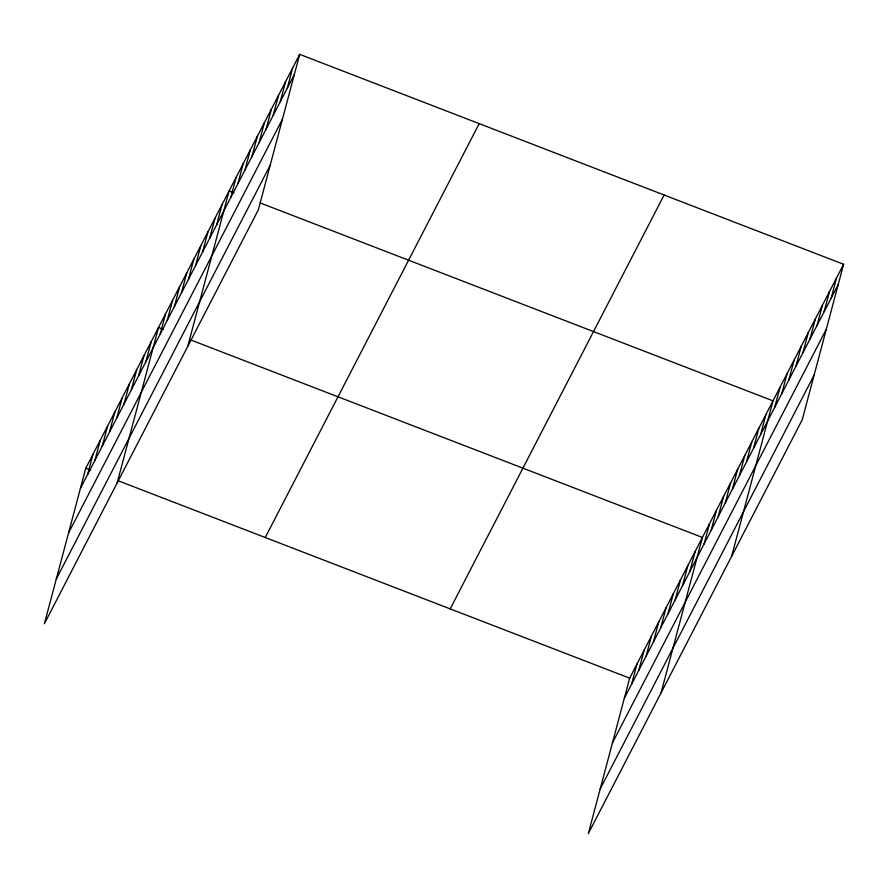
<?xml version="1.0" encoding="UTF-8"?>
<svg xmlns="http://www.w3.org/2000/svg" width="888" height="888" viewBox="0 0 888 888"><rect width="100%" height="100%" fill="white"/><g stroke="black" fill="none" stroke-linecap="round" stroke-linejoin="round"><path stroke-width="1.33" d="M299.7 54.357L85.77 468.242L44.4 623.72L258.33 209.846L299.7 54.357L843.6 264.28L802.23 419.758L588.3 833.643L629.67 678.155L843.6 264.28M87.679 474.325L93.04 454.168M94.949 460.25L100.322 440.104M102.231 446.187L107.592 426.029M109.502 432.112L114.863 411.954M116.772 418.037L122.133 397.88M124.043 403.962L129.415 383.816M131.324 389.899L136.685 369.741M138.595 375.824L143.956 355.666M145.865 361.749L151.226 341.591M117.138 483.005L158.508 327.528L163.492 329.448M160.206 334.021L165.568 313.864M167.266 320.368L172.627 300.211M174.326 306.704L179.687 286.546M181.385 293.051L186.746 272.894M188.445 279.387L193.806 259.229M195.504 265.734L200.866 245.576M202.564 252.07L207.925 231.912M209.624 238.417L214.985 218.259M216.683 224.753L222.044 204.595M187.734 346.42L229.104 190.942L234.088 192.863M230.802 197.436L236.164 177.289M237.862 183.783L243.223 163.625M244.922 170.13L250.283 149.972M251.981 156.466L257.342 136.308M259.041 142.813L264.402 122.655M266.1 129.149L271.462 108.991M273.16 115.496L278.521 95.338M280.22 101.831L285.581 81.674M287.279 88.178L292.64 68.021M631.579 684.237L636.951 664.091M638.861 670.174L644.222 650.016M646.131 656.099L651.492 635.941M653.402 642.024L658.763 621.866M660.683 627.949L666.044 607.803M667.954 613.885L673.315 593.728M675.224 599.811L680.585 579.653M682.495 585.736L687.867 565.578M689.776 571.661L695.138 551.515M661.038 692.918L702.408 537.44L190.909 340.026M704.106 543.933L709.468 523.776M711.166 530.28L716.527 510.123M718.226 516.616L723.587 496.459M725.285 502.963L730.646 482.806M732.345 489.299L737.706 469.153M739.404 475.646L744.766 455.489M746.464 461.993L751.825 441.836M753.524 448.329L758.885 428.171M760.583 434.676L765.944 414.518M731.634 556.343L773.004 400.854L260.262 202.964M774.702 407.359L780.064 387.201M781.762 393.695L787.123 373.537M788.822 380.042L794.183 359.884M795.881 366.378L801.242 346.22M802.941 352.725L808.302 332.567M810 339.061L815.362 318.903M817.06 325.408L822.421 305.25M824.12 311.744L829.481 291.597M831.179 298.091L836.54 277.933M80.408 488.4L294.339 74.514M68.52 533.055L282.451 119.17M56.277 579.065L270.207 165.19M265.257 537.518L479.187 123.632M450.183 608.89L664.113 195.005M624.308 698.312L838.239 284.438M612.431 742.967L826.351 329.093M600.188 788.977L814.107 375.102M85.77 468.242L90.754 470.163M118.182 480.752L629.67 678.155"/></g></svg>
